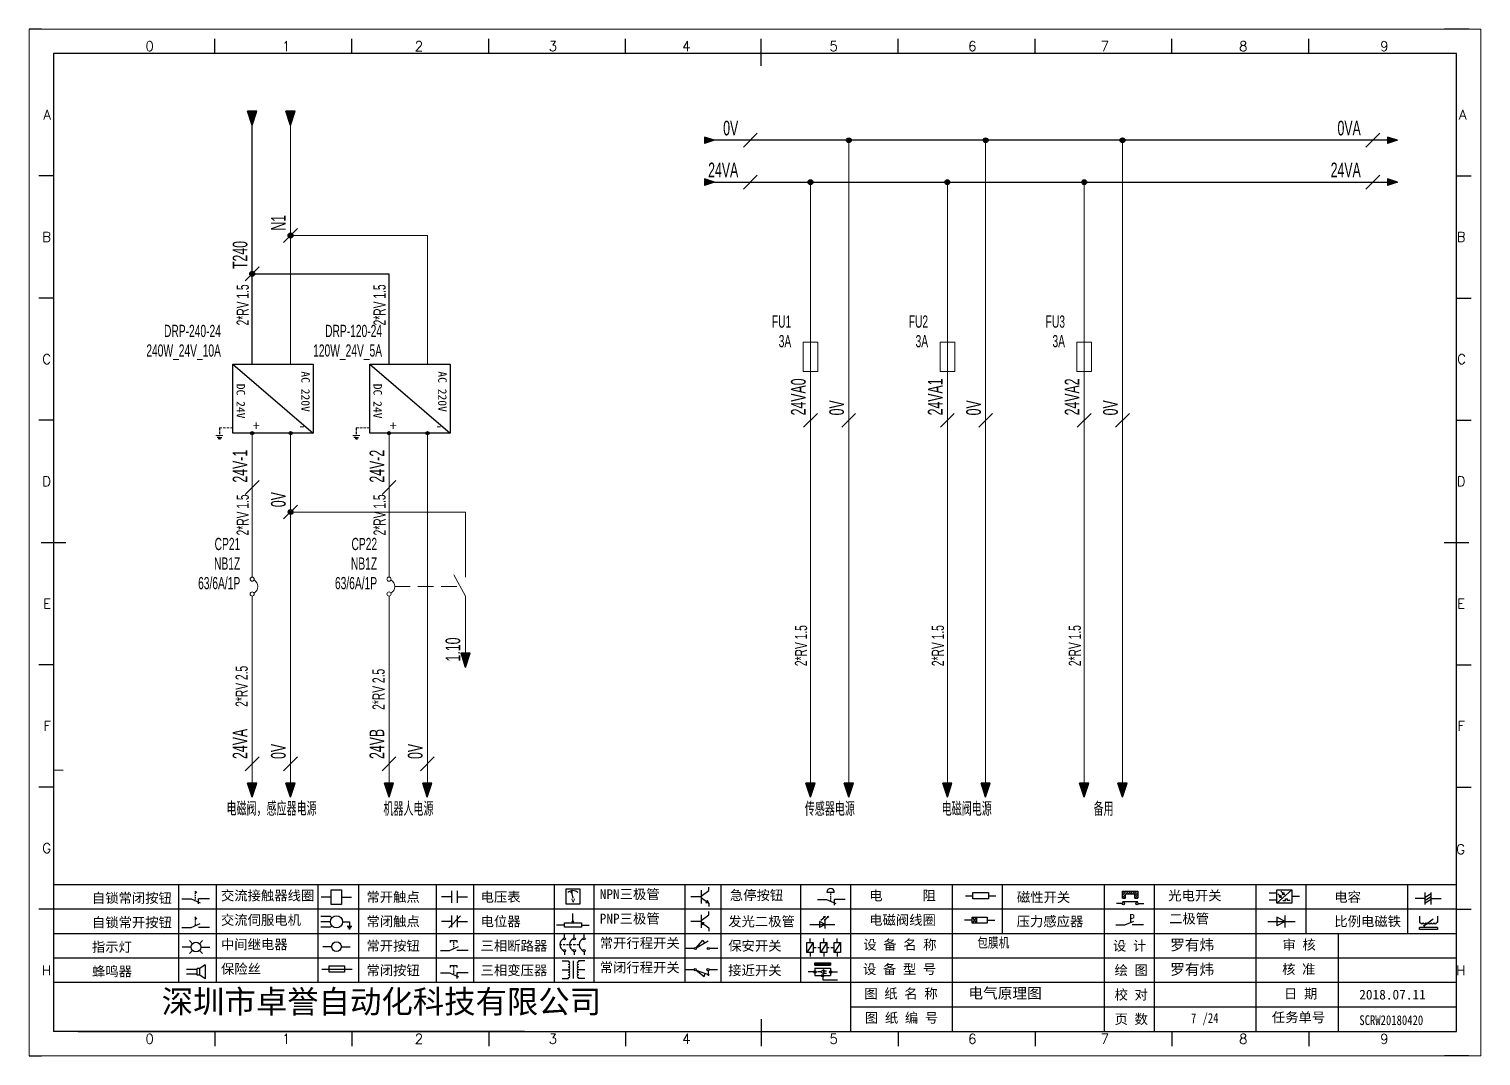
# Model space of a CAD drawing. Extents: x 49673 to 52330, y -5620 to -4375.
# Drawn here: x 51696.1 to 51993.1, y -4860.2 to -4650.2 of the extents above; entities that cross this region are included whole.
import ezdxf
from ezdxf.enums import TextEntityAlignment as Align

# ---------------------------------------------------------------- set-up
doc = ezdxf.new("R2010")
doc.units = 0
doc.header["$MEASUREMENT"] = 0
doc.linetypes.add('DASHED', pattern=[0.75, 0.5, -0.25])
doc.linetypes.add('DASHED2', pattern=[9.525, 6.35, -3.175])
for name, color, linetype in [('AE_BOR', 1, 'Continuous'), ('MISC', 2, 'Continuous'), ('SYMS', 7, 'Continuous'), ('细实线层', 7, 'Continuous')]:
    doc.layers.add(name, color=color, linetype=linetype)
doc.layers.add('Dimension', color=3, linetype='Continuous', lineweight=13)
doc.styles.get("Standard").update_dxf_attribs({"font": 'txt.shx'})
doc.styles.add('WD', font='simplex.shx', dxfattribs={"bigfont": 'gbcbig.shx'})
doc.styles.add('样式 0', font='')
doc.styles.add('样式 8', font='arial.ttf')
doc.styles.add('楷体', font='STFANGSO.TTF', dxfattribs={"width": 0.8})
doc.styles.add('汉字', font='')
doc.styles.get('样式 0').set_extended_font_data('KaiTi_GB2312')
doc.styles.get('汉字').set_extended_font_data('新宋体')

# ---------------------------------------------------------------- blocks, each defined once
blk = doc.blocks.new('WDDOT')
blk.add_hatch(color=256).paths.add_polyline_path([(0.5, 0, 1), (-0.5, 0, 1)])
blk.add_circle((0, 0), 0.5)
blk = doc.blocks.new('磁性开关')
at = {"linetype": 'ByBlock'}
h = blk.add_hatch(dxfattribs=at)
h.set_pattern_fill('ANSI31', color=256, scale=0.1, style=0)
h.set_pattern_definition([(45, (0, 0), (-0.224506403, 0.224506403), [])])
h.paths.add_polyline_path([(-1910.88, -776.69), (-1910.88, -775.29), (-1907.69, -775.29), (-1907.69, -776.69), (-1908.31, -776.69), (-1908.31, -775.79), (-1910.25, -775.79), (-1910.25, -776.69)])
for p, q in [((-1910.91, -777.81), (-1912.09, -777.81)), ((-1910.88, -776.69), (-1910.88, -775.29)), ((-1910.88, -775.29), (-1907.69, -775.29)), ((-1910.88, -776.69), (-1910.25, -776.69)), ((-1910.88, -777.39), (-1907.69, -777.39)), ((-1910.25, -776.69), (-1910.25, -775.79)), ((-1910.25, -775.79), (-1908.31, -775.79)), ((-1908.31, -776.69), (-1908.31, -775.79)), ((-1908.31, -776.69), (-1907.69, -776.69)), ((-1907.69, -775.29), (-1907.69, -776.69)), ((-1907.66, -777.81), (-1906.48, -777.81))]:
    blk.add_line(p, q, dxfattribs=at)
for centre in [(-1910.68, -777.81), (-1907.88, -777.81)]:
    blk.add_circle(centre, 0.225, dxfattribs=at)
blk = doc.blocks.new('*U28')
at = {"linetype": 'ByBlock'}
for p, q in [((-1909.23, -780.45), (-1909.23, -780.67)), ((-1909.23, -780.45), (-1908.92, -780.84)), ((-1909.23, -780.84), (-1909.23, -781.05)), ((-1911.92, -782.07), (-1910.06, -782.07)), ((-1910.06, -782.07), (-1908.18, -782.88)), ((-1909.23, -781.23), (-1909.23, -781.44)), ((-1909.23, -781.61), (-1909.23, -781.83)), ((-1909.23, -782), (-1909.23, -782.21)), ((-1909.23, -782.38), (-1909.23, -782.43)), ((-1908.52, -783.07), (-1908.52, -782.07)), ((-1906.25, -782.07), (-1908.52, -782.07))]:
    blk.add_line(p, q, dxfattribs=at)
blk = doc.blocks.new('*U30')
at = {"linetype": 'ByBlock'}
for p, q in [((-1911.92, -792.89), (-1910.06, -792.89)), ((-1910.06, -792.89), (-1908.18, -792.08)), ((-1908.88, -791.17), (-1909.23, -790.71)), ((-1909.23, -790.71), (-1909.23, -790.92)), ((-1909.23, -791.09), (-1909.23, -791.31)), ((-1909.23, -791.48), (-1909.23, -791.69)), ((-1909.23, -791.86), (-1909.23, -792.08)), ((-1909.23, -792.25), (-1909.23, -792.47)), ((-1906.25, -792.89), (-1908.52, -792.89))]:
    blk.add_line(p, q, dxfattribs=at)
blk = doc.blocks.new('蜂鸣器')
at = {"linetype": 'ByBlock'}
for p, q in [((-1907.17, -795.53), (-1908.25, -796.26)), ((-1907.17, -795.53), (-1907.17, -798.41)), ((-1908.8, -796.48), (-1911.01, -796.48)), ((-1908.8, -797.46), (-1911.01, -797.46)), ((-1908.25, -796.26), (-1908.8, -796.26)), ((-1908.8, -797.68), (-1908.8, -796.26)), ((-1908.25, -797.68), (-1908.8, -797.68)), ((-1908.25, -797.68), (-1908.25, -796.26)), ((-1907.17, -798.41), (-1908.25, -797.68))]:
    blk.add_line(p, q, dxfattribs=at)
blk = doc.blocks.new('指示灯')
at = {"linetype": 'ByBlock'}
for p, q in [((-1854.25, -776.92), (-1856.06, -776.92)), ((-1854.62, -775.59), (-1853.97, -776.23)), ((-1854.62, -778.25), (-1853.97, -777.61)), ((-1851.9, -775.59), (-1852.54, -776.23)), ((-1851.9, -778.25), (-1852.54, -777.61)), ((-1852.26, -776.92), (-1850.45, -776.92))]:
    blk.add_line(p, q, dxfattribs=at)
blk.add_circle((-1853.26, -776.92), 0.992, dxfattribs=at)
blk = doc.blocks.new('光电开关')
at = {"linetype": 'ByBlock'}
h = blk.add_hatch(dxfattribs=at)
h.set_pattern_fill('ANSI31', color=256, scale=0.01, style=0)
h.set_pattern_definition([(45, (0.172267, 0), (-0.0224506403, 0.0224506403), [])])
h.paths.add_polyline_path([(-1882.44, -776.34), (-1882.5, -775.91), (-1882.68, -776.07)])
h.paths.add_polyline_path([(-1882.86, -776.23), (-1882.44, -776.34), (-1882.68, -776.07)])
h.paths.add_polyline_path([(-1883.05, -776.88), (-1883.11, -776.45), (-1883.29, -776.61)])
h.paths.add_polyline_path([(-1883.47, -776.77), (-1883.05, -776.88), (-1883.29, -776.61)])
for p, q in [((-1884.01, -775.96), (-1885.56, -775.96)), ((-1884.01, -777.39), (-1885.56, -777.39)), ((-1880.91, -775.3), (-1884.01, -778.05)), ((-1883.75, -776.09), (-1883.05, -776.88)), ((-1883.11, -776.45), (-1883.47, -776.77)), ((-1883.05, -776.88), (-1883.47, -776.77)), ((-1883.14, -775.55), (-1882.44, -776.34)), ((-1883.05, -776.88), (-1883.11, -776.45)), ((-1882.5, -775.91), (-1882.86, -776.23)), ((-1882.44, -776.34), (-1882.86, -776.23)), ((-1882.78, -777.47), (-1882.23, -777.47)), ((-1882.44, -776.34), (-1882.5, -775.91)), ((-1882.23, -777.47), (-1882.23, -777.14)), ((-1882.23, -777.14), (-1881.78, -777.14)), ((-1881.78, -777.47), (-1881.78, -777.14)), ((-1881.23, -777.47), (-1881.78, -777.47)), ((-1879.37, -776.67), (-1880.91, -776.67))]:
    blk.add_line(p, q, dxfattribs=at)
blk.add_lwpolyline([(-1884.01, -775.3), (-1880.91, -775.3), (-1880.91, -778.05), (-1884.01, -778.05)], close=True, dxfattribs=at)
blk = doc.blocks.new('交流接触器线圈')
at = {"linetype": 'ByBlock'}
for p, q in [((-1880.82, -781.77), (-1882.87, -781.77)), ((-1878.72, -781.77), (-1876.67, -781.77))]:
    blk.add_line(p, q, dxfattribs=at)
blk.add_lwpolyline([(-1880.82, -780.28), (-1878.72, -780.28), (-1878.72, -783.26), (-1880.82, -783.26)], close=True, dxfattribs=at)
blk = doc.blocks.new('交流伺服电机')
at = {"linetype": 'ByBlock'}
for p, q in [((-1880.97, -785.75), (-1882.94, -785.75)), ((-1880.97, -786.85), (-1882.94, -786.85)), ((-1880.97, -785.75), (-1880.65, -786.03)), ((-1878.49, -786.85), (-1877.07, -786.85)), ((-1877.07, -786.85), (-1877.07, -787.72)), ((-1880.97, -787.94), (-1882.94, -787.94)), ((-1880.97, -787.94), (-1880.65, -787.67)), ((-1877.54, -787.72), (-1876.59, -787.72)), ((-1877.38, -788.01), (-1876.75, -788.01)), ((-1877.23, -788.29), (-1876.9, -788.29))]:
    blk.add_line(p, q, dxfattribs=at)
blk.add_circle((-1879.73, -786.85), 1.24, dxfattribs=at)
blk = doc.blocks.new('中间继电器')
at = {"linetype": 'ByBlock'}
for p, q in [((-1880.72, -791.92), (-1882.54, -791.92)), ((-1878.74, -791.92), (-1876.92, -791.92))]:
    blk.add_line(p, q, dxfattribs=at)
blk.add_circle((-1879.73, -791.92), 0.992, dxfattribs=at)
blk = doc.blocks.new('保险丝')
at = {"linetype": 'ByBlock'}
blk.add_line((-1882.72, -796.49), (-1876.55, -796.49), dxfattribs=at)
blk.add_lwpolyline([(-1881.2, -795.86), (-1878.06, -795.86), (-1878.06, -797.12), (-1881.2, -797.12)], close=True, dxfattribs=at)
blk = doc.blocks.new('常开按钮')
at = {"linetype": 'ByBlock'}
for p, q in [((-1910.06, -787.73), (-1908.18, -786.93)), ((-1909.9, -785.68), (-1908.56, -785.68)), ((-1909.9, -785.68), (-1909.9, -786.07)), ((-1909.23, -785.68), (-1909.23, -785.89)), ((-1909.23, -786.06), (-1909.23, -786.28)), ((-1909.23, -786.45), (-1909.23, -786.67)), ((-1909.23, -786.84), (-1909.23, -787.05)), ((-1908.56, -785.68), (-1908.56, -786.07)), ((-1911.92, -787.73), (-1910.06, -787.73)), ((-1909.23, -787.22), (-1909.23, -787.38)), ((-1906.25, -787.73), (-1908.52, -787.73))]:
    blk.add_line(p, q, dxfattribs=at)
blk = doc.blocks.new('常开触点')
at = {"linetype": 'ByBlock'}
for p, q in [((-1853.82, -782.99), (-1853.82, -780.56)), ((-1852.6, -782.99), (-1852.6, -780.56)), ((-1853.82, -781.77), (-1855.88, -781.77)), ((-1852.6, -781.77), (-1850.55, -781.77))]:
    blk.add_line(p, q, dxfattribs=at)
blk = doc.blocks.new('常闭触点')
at = {"linetype": 'ByBlock'}
for p, q in [((-1853.82, -786.77), (-1855.88, -786.77)), ((-1852.01, -785.66), (-1854.43, -788.1)), ((-1853.82, -787.99), (-1853.82, -785.56)), ((-1852.6, -787.99), (-1852.6, -785.56)), ((-1852.6, -786.77), (-1850.55, -786.77))]:
    blk.add_line(p, q, dxfattribs=at)
blk = doc.blocks.new('常闭按钮')
at = {"linetype": 'ByBlock'}
for p, q in [((-1856.13, -792.28), (-1854.28, -792.28)), ((-1854.28, -792.28), (-1852.4, -793.09)), ((-1854.11, -790.83), (-1852.77, -790.83)), ((-1854.11, -790.83), (-1854.11, -791.22)), ((-1853.44, -790.83), (-1853.44, -791.04)), ((-1853.44, -791.21), (-1853.44, -791.43)), ((-1853.44, -791.6), (-1853.44, -791.82)), ((-1853.44, -791.99), (-1853.44, -792.2)), ((-1853.44, -792.37), (-1853.44, -792.53)), ((-1852.77, -790.83), (-1852.77, -791.22)), ((-1850.47, -792.28), (-1852.73, -792.28)), ((-1852.73, -792.28), (-1852.73, -793.43))]:
    blk.add_line(p, q, dxfattribs=at)
blk = doc.blocks.new('电磁阀线圈')
at = {"linetype": 'ByBlock'}
for p, q in [((-1854.61, -795.92), (-1853.75, -797.16)), ((-1853.75, -795.92), (-1854.61, -797.16)), ((-1853.75, -795.92), (-1853.75, -797.16)), ((-1854.61, -796.54), (-1856.17, -796.54)), ((-1851.53, -796.54), (-1849.97, -796.54))]:
    blk.add_line(p, q, dxfattribs=at)
blk.add_lwpolyline([(-1854.61, -795.92), (-1851.53, -795.92), (-1851.53, -797.16), (-1854.61, -797.16)], close=True, dxfattribs=at)
blk = doc.blocks.new('电压表')
at = {"linetype": 'ByBlock'}
for p, q in [((-1814.84, -780.75), (-1814.91, -781.13)), ((-1814.6, -781.05), (-1814.91, -781.13)), ((-1814.84, -780.75), (-1814.46, -782.26)), ((-1814.84, -780.75), (-1814.6, -781.05))]:
    blk.add_line(p, q, dxfattribs=at)
blk.add_lwpolyline([(-1815.84, -780.34), (-1813.07, -780.34), (-1813.07, -783.49), (-1815.84, -783.49)], close=True, dxfattribs=at)
blk.add_arc((-1814.46, -782.26), 1.56, 46.8313, 133.1687, dxfattribs=at)
at = {"linetype": 'ByBlock', "insert": (-1814.7, -782.39), "char_height": 0.75, "width": 0.6768, "attachment_point": 1}
blk.add_mtext('V', dxfattribs=at)
blk = doc.blocks.new('电位器')
at = {"linetype": 'ByBlock'}
for p, q in [((-1814.45, -787.3), (-1814.62, -786.96)), ((-1814.62, -786.96), (-1814.27, -786.96)), ((-1814.45, -787.3), (-1814.45, -785.39)), ((-1814.45, -787.3), (-1814.27, -786.96)), ((-1816.21, -787.75), (-1817.79, -787.75)), ((-1812.68, -787.75), (-1811.1, -787.75))]:
    blk.add_line(p, q, dxfattribs=at)
blk.add_lwpolyline([(-1816.21, -787.3), (-1812.68, -787.3), (-1812.68, -788.2), (-1816.21, -788.2)], close=True, dxfattribs=at)
blk = doc.blocks.new('三相断路器')
at = {"linetype": 'ByBlock'}
for p, q in [((-1816.17, -790.33), (-1816.17, -789.7)), ((-1814.17, -790.33), (-1814.17, -789.7)), ((-1812.18, -790.33), (-1812.18, -789.7)), ((-1817.14, -791.74), (-1816.72, -791.74)), ((-1816.45, -791.74), (-1816.03, -791.74)), ((-1815.76, -791.74), (-1815.34, -791.74)), ((-1815.07, -791.74), (-1814.65, -791.74)), ((-1814.38, -791.74), (-1813.96, -791.74)), ((-1813.69, -791.74), (-1813.27, -791.74)), ((-1816.17, -793.19), (-1816.17, -793.83)), ((-1814.17, -793.19), (-1814.17, -793.83)), ((-1812.18, -793.19), (-1812.18, -793.83))]:
    blk.add_line(p, q, dxfattribs=at)
for centre in [(-1816.17, -790.55), (-1816.17, -792.98), (-1814.17, -790.55), (-1814.17, -792.98), (-1812.18, -790.55), (-1812.18, -792.98)]:
    blk.add_circle(centre, 0.219, dxfattribs=at)
for centre in [(-1815.81, -791.74), (-1813.82, -791.74), (-1811.83, -791.74)]:
    blk.add_arc(centre, 1.32, 115.5791, 244.4209, dxfattribs=at)
blk = doc.blocks.new('三相变压器')
at = {"linetype": 'ByBlock'}
for p, q in [((-1816.69, -795.03), (-1815.37, -795.03)), ((-1815.37, -795.03), (-1815.37, -795.24)), ((-1814.34, -798.7), (-1814.34, -795.04)), ((-1812, -795.03), (-1813.32, -795.03)), ((-1813.32, -795.03), (-1813.32, -795.24)), ((-1816.69, -796.87), (-1815.37, -796.87)), ((-1816.69, -798.71), (-1815.37, -798.71)), ((-1815.37, -798.71), (-1815.37, -798.5)), ((-1812, -796.87), (-1813.32, -796.87)), ((-1813.32, -798.71), (-1813.32, -798.5)), ((-1812, -798.71), (-1813.32, -798.71))]:
    blk.add_line(p, q, dxfattribs=at)
for centre, start, end in [((-1815.37, -795.51), 270, 90), ((-1815.37, -796.06), 270, 90), ((-1813.32, -795.51), 90, 270), ((-1813.32, -796.06), 90, 270), ((-1815.37, -796.6), 270, 90), ((-1815.37, -797.14), 270, 90), ((-1815.37, -797.68), 270, 90), ((-1815.37, -798.23), 270, 90), ((-1813.32, -796.6), 90, 270), ((-1813.32, -797.14), 90, 270), ((-1813.32, -797.68), 90, 270), ((-1813.32, -798.23), 90, 270)]:
    blk.add_arc(centre, 0.271, start, end, dxfattribs=at)
blk = doc.blocks.new('压力感应器')
at = {"linetype": 'ByBlock'}
for p, q in [((-1817.44, -777.73), (-1815.59, -777.73)), ((-1815.59, -777.73), (-1813.71, -776.93)), ((-1811.78, -777.73), (-1814.05, -777.73))]:
    blk.add_line(p, q, dxfattribs=at)
at = {"linetype": 'ByBlock', "insert": (-1814.65, -775.48), "char_height": 1.68, "width": 1.2242, "attachment_point": 1}
blk.add_mtext('{\\fNSimSun|b0|i0|c134|p49;P}', dxfattribs=at)
blk = doc.blocks.new('二极管')
at = {"linetype": 'ByBlock'}
for p, q in [((-1787.52, -776.77), (-1781.92, -776.77)), ((-1783.97, -776.77), (-1785.69, -775.9)), ((-1785.69, -775.9), (-1785.69, -777.65)), ((-1783.97, -776.77), (-1785.69, -777.65)), ((-1783.97, -777.99), (-1783.97, -775.56))]:
    blk.add_line(p, q, dxfattribs=at)
blk = doc.blocks.new('NPN三极管')
at = {"linetype": 'ByBlock'}
for p, q in [((-1785.73, -780.61), (-1785.73, -783.32)), ((-1785.73, -781.82), (-1784.15, -780.66)), ((-1784.15, -780.66), (-1784.15, -779.98)), ((-1785.73, -781.97), (-1787.81, -781.97)), ((-1785.73, -782.11), (-1784.15, -783.27)), ((-1784.41, -782.73), (-1784.74, -783.18)), ((-1784.15, -783.27), (-1784.74, -783.18)), ((-1784.15, -783.27), (-1784.41, -782.73)), ((-1784.15, -783.27), (-1784.15, -783.96))]:
    blk.add_line(p, q, dxfattribs=at)
blk = doc.blocks.new('PNP三极管')
at = {"linetype": 'ByBlock'}
for p, q in [((-1784.9, -786.74), (-1786.98, -786.74)), ((-1784.9, -785.38), (-1784.9, -788.09)), ((-1784.9, -786.59), (-1783.32, -785.43)), ((-1784.9, -786.88), (-1783.32, -788.04)), ((-1784.9, -786.88), (-1784.31, -786.97)), ((-1784.9, -786.88), (-1784.64, -787.42)), ((-1784.31, -786.97), (-1784.64, -787.42)), ((-1783.32, -785.43), (-1783.32, -784.75)), ((-1783.32, -788.04), (-1783.32, -788.73))]:
    blk.add_line(p, q, dxfattribs=at)
blk = doc.blocks.new('常开行程开关')
at = {"linetype": 'ByBlock'}
for p, q in [((-1786.29, -792.3), (-1788.01, -792.3)), ((-1785.89, -792.17), (-1784.52, -790.62)), ((-1785.89, -792.17), (-1783.43, -790.72)), ((-1784.52, -790.62), (-1784.19, -791.17)), ((-1781.48, -792.3), (-1783.21, -792.3))]:
    blk.add_line(p, q, dxfattribs=at)
for centre in [(-1786.07, -792.3), (-1783.42, -792.3)]:
    blk.add_circle(centre, 0.219, dxfattribs=at)
blk = doc.blocks.new('常闭行程开关')
at = {"linetype": 'ByBlock'}
for p, q in [((-1786.34, -796.62), (-1788.07, -796.62)), ((-1785.93, -796.72), (-1783.25, -797.7)), ((-1785.93, -796.72), (-1784.3, -798)), ((-1784.3, -798), (-1784.08, -797.4)), ((-1783.48, -796.84), (-1783.48, -797.85)), ((-1781.54, -796.62), (-1783.26, -796.62))]:
    blk.add_line(p, q, dxfattribs=at)
for centre in [(-1786.12, -796.62), (-1783.48, -796.62)]:
    blk.add_circle(centre, 0.219, dxfattribs=at)
blk = doc.blocks.new('电容')
at = {"linetype": 'ByBlock'}
for p, q in [((-1756.08, -782.99), (-1756.08, -780.56)), ((-1754.86, -780.79), (-1756.08, -781.55)), ((-1754.86, -782.99), (-1754.86, -780.56)), ((-1756.08, -781.77), (-1758.13, -781.77)), ((-1754.86, -781.44), (-1756.08, -782.2)), ((-1754.86, -781.99), (-1756.08, -782.75)), ((-1754.86, -781.77), (-1752.81, -781.77))]:
    blk.add_line(p, q, dxfattribs=at)
blk = doc.blocks.new('发光二极管')
at = {"linetype": 'ByBlock'}
for p, q in [((-1758.01, -786.77), (-1752.89, -786.77)), ((-1754.84, -786.77), (-1756.04, -786.16)), ((-1756.04, -786.16), (-1756.04, -787.39)), ((-1754.84, -786.77), (-1756.04, -787.39)), ((-1755.78, -785.92), (-1754.89, -785.14)), ((-1754.89, -785.14), (-1755.2, -785.22)), ((-1755.2, -785.22), (-1755.01, -785.43)), ((-1755.08, -785.92), (-1754.18, -785.14)), ((-1754.89, -785.14), (-1755.01, -785.43)), ((-1754.84, -787.63), (-1754.84, -785.92)), ((-1754.18, -785.14), (-1754.49, -785.22)), ((-1754.49, -785.22), (-1754.31, -785.43)), ((-1754.18, -785.14), (-1754.31, -785.43))]:
    blk.add_line(p, q, dxfattribs=at)
blk = doc.blocks.new('比例电磁阀')
at = {"linetype": 'ByBlock'}
for p, q in [((-1757.26, -775.38), (-1757.26, -776.71)), ((-1757.26, -776.71), (-1757.05, -776.71)), ((-1753.6, -777.73), (-1757.25, -777.73)), ((-1757.25, -778.13), (-1757.25, -777.73)), ((-1753.6, -778.13), (-1757.25, -778.13)), ((-1754.5, -775.98), (-1756.35, -777.44)), ((-1756.35, -777.44), (-1756.25, -777.25)), ((-1756.35, -777.44), (-1756.15, -777.38)), ((-1756.15, -777.38), (-1756.25, -777.25)), ((-1753.58, -776.71), (-1753.8, -776.71)), ((-1753.6, -777.73), (-1753.6, -778.13)), ((-1753.58, -775.38), (-1753.58, -776.71))]:
    blk.add_line(p, q, dxfattribs=at)
for centre in [(-1756.78, -776.71), (-1756.24, -776.71), (-1755.7, -776.71), (-1755.15, -776.71), (-1754.61, -776.71), (-1754.07, -776.71)]:
    blk.add_arc(centre, 0.271, 180, 0, dxfattribs=at)
blk = doc.blocks.new('保安开关')
at = {"linetype": 'ByBlock'}
for p, q in [((-1757.96, -790.79), (-1757.96, -789.97)), ((-1755.17, -790.79), (-1755.17, -789.97)), ((-1752.39, -790.79), (-1752.39, -789.97)), ((-1757.33, -790.79), (-1758.6, -792.81)), ((-1757.96, -792.81), (-1757.96, -793.62)), ((-1757.33, -791.8), (-1756.72, -791.8)), ((-1756.35, -791.8), (-1755.89, -791.8)), ((-1754.54, -790.79), (-1755.81, -792.81)), ((-1755.17, -792.81), (-1755.17, -793.62)), ((-1754.52, -791.8), (-1754.06, -791.8)), ((-1753.69, -791.8), (-1753.08, -791.8)), ((-1751.75, -790.79), (-1753.02, -792.81)), ((-1752.39, -792.81), (-1752.39, -793.62))]:
    blk.add_line(p, q, dxfattribs=at)
for points in [[(-1758.6, -790.79), (-1757.33, -790.79), (-1757.33, -792.81), (-1758.6, -792.81)], [(-1755.81, -790.79), (-1754.54, -790.79), (-1754.54, -792.81), (-1755.81, -792.81)], [(-1753.02, -790.79), (-1751.75, -790.79), (-1751.75, -792.81), (-1753.02, -792.81)]]:
    blk.add_lwpolyline(points, close=True, dxfattribs=at)
blk = doc.blocks.new('接近开关')
at = {"linetype": 'ByBlock'}
h = blk.add_hatch(dxfattribs=at)
h.set_pattern_fill('ANSI31', color=256, scale=0.01, style=0)
h.set_pattern_definition([(45, (-89.131516, -30.795668), (-0.0224506403, 0.0224506403), [])])
h.paths.add_polyline_path([(-1516.96, -1123.35), (-1516.96, -1122.85), (-1513.76, -1122.85), (-1513.76, -1123.35)])
for p, q in [((-1517.18, -1124.71), (-1518.36, -1124.71)), ((-1516.96, -1123.35), (-1516.96, -1122.85)), ((-1516.96, -1122.85), (-1513.76, -1122.85)), ((-1516.96, -1123.35), (-1513.76, -1123.35)), ((-1516.96, -1123.95), (-1513.76, -1123.95)), ((-1516.96, -1123.95), (-1516.96, -1125.47)), ((-1516.96, -1125.47), (-1513.76, -1125.47)), ((-1515.91, -1124.71), (-1516.45, -1124.71)), ((-1515.11, -1124.31), (-1515.91, -1124.71)), ((-1515.11, -1125.11), (-1515.91, -1124.71)), ((-1515.33, -1124.53), (-1515.17, -1124.53)), ((-1515.33, -1124.88), (-1515.17, -1124.88)), ((-1515.25, -1124.45), (-1515.25, -1124.61)), ((-1515.11, -1124.31), (-1515.11, -1125.11)), ((-1515.11, -1124.48), (-1514.58, -1124.48)), ((-1515.11, -1124.94), (-1514.58, -1124.94)), ((-1513.76, -1122.85), (-1513.76, -1123.35)), ((-1513.76, -1123.95), (-1513.76, -1125.47)), ((-1513.54, -1124.71), (-1512.36, -1124.71)), ((-1515.36, -1125.69), (-1515.36, -1126.36)), ((-1515.36, -1126.36), (-1512.36, -1126.36))]:
    blk.add_line(p, q, dxfattribs=at)
for centre in [(-1516.96, -1124.71), (-1515.36, -1125.47), (-1513.76, -1124.71)]:
    blk.add_circle(centre, 0.225, dxfattribs=at)
blk = doc.blocks.new('电阻')
at = {"linetype": 'ByBlock'}
for p, q in [((-3.09, 0), (-1.57, 0)), ((1.57, 0), (3.09, 0))]:
    blk.add_line(p, q, dxfattribs=at)
blk.add_lwpolyline([(-1.57, 0.63), (1.57, 0.63), (1.57, -0.63), (-1.57, -0.63)], close=True, dxfattribs=at)
blk = doc.blocks.new('急停按钮')
at = {"linetype": 'ByBlock'}
for p, q in [((-1.86, 0), (0, 0)), ((0, 0), (1.88, -0.81)), ((0.06, 1.45), (1.61, 1.45)), ((0.83, 1.45), (0.83, 1.24)), ((0.83, 1.07), (0.83, 0.85)), ((0.83, 0.68), (0.83, 0.47)), ((0.83, 0.29), (0.83, 0.08)), ((3.81, 0), (1.54, 0)), ((1.54, 0), (1.54, -1.15)), ((0.83, -0.09), (0.83, -0.24))]:
    blk.add_line(p, q, dxfattribs=at)
blk.add_arc((0.83, 1.45), 0.774, 0, 180)
blk = doc.blocks.new('电控横A4')
for p, q in [((292, -5), (5, -5)), ((5, -5), (5, -205)), ((292, -205), (292, -5)), ((10.03, -205), (289.53, -205)), ((130.8, -205), (190.75, -205)), ((190.75, -205), (259.54, -205))]:
    blk.add_line(p, q)
at = {"lineweight": 9, "ltscale": 0.1}
for p, q in [((5, -151.57), (7, -151.57)), ((101.34, -205), (130.8, -205)), ((129.44, -205), (129.44, -205)), ((129.44, -205), (129.44, -205)), ((129.44, -205), (129.44, -205)), ((129.44, -205), (129.44, -205))]:
    blk.add_line(p, q, dxfattribs=at)
at = {"linetype": 'ByBlock'}
for p, q in [((292, -175), (5, -175)), ((292, -180), (5, -180)), ((292, -185), (5, -185)), ((292, -190), (5, -190)), ((292, -195), (5, -195)), ((292, -200), (168.03, -200))]:
    blk.add_line(p, q, dxfattribs=at)
at = {"color": 0, "lineweight": -2}
for p, q in [((30.58, -175), (30.58, -195)), ((38.26, -175), (38.26, -195)), ((59.05, -175), (59.05, -195)), ((67.4, -175), (67.4, -195)), ((83.26, -175), (83.26, -195)), ((90.91, -175), (90.91, -195)), ((107.4, -175), (107.4, -195)), ((115.5, -175), (115.5, -195)), ((134.12, -175), (134.12, -195)), ((141.48, -175), (141.48, -195)), ((157.79, -175), (157.79, -195)), ((168.03, -175), (168.03, -204.92)), ((188.84, -175), (188.84, -185)), ((199.08, -175), (199.08, -185)), ((219.89, -175), (219.89, -185)), ((230.12, -175), (230.12, -185)), ((250.93, -175), (250.93, -185)), ((261.17, -175), (261.17, -185)), ((281.98, -175), (281.98, -185)), ((188.84, -185), (188.84, -204.92)), ((219.89, -185), (219.89, -205)), ((230.12, -185), (230.12, -205)), ((250.93, -185), (250.93, -205)), ((267.79, -185), (267.79, -205))]:
    blk.add_line(p, q, dxfattribs=at)
at = {"color": 0, "ltscale": 2}
for p, q in [((292, -205), (292, -183.55)), ((101.34, -205), (5, -205)), ((259.54, -205), (289.53, -205)), ((259.54, -205), (292, -205))]:
    blk.add_line(p, q, dxfattribs=at)
at = {"layer": 'AE_BOR', "lineweight": 30}
for p, q in [((2.53, 0), (0, 0)), ((294.53, 0), (289.53, 0)), ((0, -210), (2.53, -210)), ((294.53, -210), (289.53, -210))]:
    blk.add_line(p, q, dxfattribs=at)
at = {"layer": 'AE_BOR', "color": 1, "lineweight": 15}
for p, q in [((0, 0), (297, 0)), ((0, -210), (0, 0)), ((297, 0), (297, -210)), ((297, -210), (0, -210))]:
    blk.add_line(p, q, dxfattribs=at)
at = {"layer": 'AE_BOR'}
for p, q in [((38.03, -5), (38.03, -2)), ((66.03, -5), (66.03, -2)), ((94.03, -5), (94.03, -2)), ((122.03, -5), (122.03, -2)), ((149.78, -5), (149.78, -2)), ((177.78, -5), (177.78, -2)), ((205.78, -5), (205.78, -2)), ((233.78, -5), (233.78, -2)), ((261.78, -5), (261.78, -2)), ((5, -30), (2, -30)), ((292, -30), (295, -30)), ((5, -55), (2, -55)), ((292, -55), (295, -55)), ((5, -80), (2, -80)), ((292, -80), (295, -80)), ((5, -130), (2, -130)), ((292, -130), (295, -130)), ((5, -155), (2, -155)), ((292, -155), (295, -155)), ((5, -180), (2, -180)), ((292, -180), (295, -180)), ((38.03, -205), (38.03, -208)), ((66.03, -205), (66.03, -208)), ((94.03, -205), (94.03, -208)), ((122.03, -205), (122.03, -208)), ((149.78, -205), (149.78, -208)), ((177.78, -205), (177.78, -208)), ((205.78, -205), (205.78, -208)), ((233.78, -205), (233.78, -208)), ((261.78, -205), (261.78, -208))]:
    blk.add_line(p, q, dxfattribs=at)
at = {"layer": 'AE_BOR', "color": 2, "lineweight": 30}
for p, q in [((149.78, -7.5), (149.78, -2.5)), ((2.5, -105), (7.5, -105)), ((289.5, -105), (294.5, -105)), ((149.78, -202.5), (149.78, -207.5)), ((149.78, -205), (149.78, -207.5))]:
    blk.add_line(p, q, dxfattribs=at)
at = {"linetype": 'ByBlock'}
for name, p in [('*U28', (1943.19, 604.18)), ('交流接触器线圈', (1942.62, 604.27)), ('常开触点', (1940.27, 604.3)), ('电压表', (1925.71, 604.52)), ('NPN三极管', (1923.2, 604.5)), ('磁性开关', (2134.53, 598.96)), ('光电开关', (2139.22, 599.27)), ('电容', (2041.69, 603.98)), ('电位器', (1925.71, 604.52)), ('PNP三极管', (1922.37, 604.27)), ('压力感应器', (2039.72, 594.52)), ('*U30', (1943.19, 609.18)), ('交流伺服电机', (1942.62, 604.27)), ('常闭触点', (1940.27, 604.3)), ('发光二极管', (1917.72, 603.69)), ('电磁阀线圈', (2047.53, 614.3)), ('二极管', (2040.91, 594.27)), ('比例电磁阀', (2041.69, 593.98)), ('指示灯', (1887.41, 589.18)), ('中间继电器', (1942.62, 604.27)), ('常开按钮', (1996.06, 599.3)), ('三相断路器', (1925.71, 604.52)), ('常开行程开关', (1922.37, 604.27)), ('保安开关', (1917.72, 603.98)), ('蜂鸣器', (1943.19, 604.18)), ('保险丝', (1942.62, 604.27)), ('常闭按钮', (1940.27, 599.3)), ('三相变压器', (1925.71, 604.52)), ('常闭行程开关', (1922.37, 604.27)), ('接近开关', (1677.72, 931.9))]:
    blk.add_blockref(name, p, dxfattribs=at)
for name, p in [('急停按钮', (163.12, -177.98)), ('电阻', (194.66, -177.22))]:
    blk.add_blockref(name, p)
at = {"char_height": 2, "attachment_point": 1, "style": '汉字'}
for s, insert in [('{\\fKaiTi_GB2312|b0|i0|c134|p49;自锁常闭按钮}', (12.86, -176.69)), ('{\\fKaiTi_GB2312|b0|i0|c134|p49;交流接触器线圈}', (39.25, -176.19)), ('{\\fKaiTi_GB2312|b0|i0|c134|p49;常开触点}', (69.01, -176.48)), ('{\\fKaiTi_GB2312|b0|i0|c134|p49;电压表}', (92.37, -176.47)), ('{\\fKaiTi_GB2312|b0|i0|c134|p49;NPN三极管}', (116.73, -175.91)), ('{\\fKaiTi_GB2312|b0|i0|c134|p49;急停按钮}', (143.35, -176.12)), ('{\\fKaiTi_GB2312|b0|i0|c134|p49;电      阻}', (171.86, -176.19)), ('{\\fKaiTi_GB2312|b0|i0|c134|p49;磁性开关}', (202.07, -176.53)), ('{\\fKaiTi_GB2312|b0|i0|c134|p49;光电开关}', (233.02, -176.19)), ('{\\fKaiTi_GB2312|b0|i0|c134|p49;电容}', (267, -176.48)), ('{\\fKaiTi_GB2312|b0|i0|c134|p49;交流伺服电机}', (39.25, -181.19)), ('{\\fKaiTi_GB2312|b0|i0|c134|p49;电位器}', (92.37, -181.47)), ('{\\fKaiTi_GB2312|b0|i0|c134|p49;PNP三极管}', (116.73, -180.91)), ('{\\fKaiTi_GB2312|b0|i0|c134|p49;电磁阀线圈}', (171.86, -181.19)), ('{\\fKaiTi_GB2312|b0|i0|c134|p49;压力感应器}', (202.02, -181.47)), ('{\\fKaiTi_GB2312|b0|i0|c134|p49;二极管}', (233.2, -180.91)), ('{\\fKaiTi_GB2312|b0|i0|c134|p49;自锁常开按钮}', (12.86, -181.69)), ('{\\fKaiTi_GB2312|b0|i0|c134|p49;常闭触点}', (69.01, -181.48)), ('{\\fKaiTi_GB2312|b0|i0|c134|p49;发光二极管}', (143.02, -181.48)), ('{\\fKaiTi_GB2312|b0|i0|c134|p49;比例电磁铁}', (267, -181.48)), ('{\\fKaiTi_GB2312|b0|i0|c134|p49;指示灯}', (12.86, -186.69)), ('{\\fKaiTi_GB2312|b0|i0|c134|p49;中间继电器}', (39.25, -186.19)), ('{\\fKaiTi_GB2312|b0|i0|c134|p49;常开按钮}', (69.01, -186.48)), ('{\\fKaiTi_GB2312|b0|i0|c134|p49;三相断路器}', (92.37, -186.47)), ('{\\fKaiTi_GB2312|b0|i0|c134|p49;常开行程开关}', (116.73, -185.91)), ('{\\fKaiTi_GB2312|b0|i0|c134|p49;保安开关}', (143.02, -186.48)), ('{\\fKaiTi_GB2312|b0|i0|c134|p0;设 备 名 称}', (170.65, -186.24)), ('{\\fKaiTi_GB2312|b0|i0|c134|p0;设 计}', (221.72, -186.46)), ('{\\fKaiTi_GB2312|b0|i0|c134|p0;审 核}', (256.39, -186.25)), ('{\\fKaiTi_GB2312|b0|i0|c134|p49;蜂鸣器}', (12.86, -191.69)), ('{\\fKaiTi_GB2312|b0|i0|c134|p49;保险丝}', (39.25, -191.19)), ('{\\fKaiTi_GB2312|b0|i0|c134|p49;常闭按钮}', (69.01, -191.48)), ('{\\fKaiTi_GB2312|b0|i0|c134|p49;三相变压器}', (92.37, -191.47)), ('{\\fKaiTi_GB2312|b0|i0|c134|p49;常闭行程开关}', (116.73, -190.91)), ('{\\fKaiTi_GB2312|b0|i0|c134|p49;接近开关}', (143.02, -191.48)), ('{\\fKaiTi_GB2312|b0|i0|c134|p0;设 备 型 号}', (170.58, -191.24)), ('{\\fKaiTi_GB2312|b0|i0|c134|p0;绘 图}', (222.05, -191.46)), ('{\\fKaiTi_GB2312|b0|i0|c134|p0;核 准}', (256.32, -191.25)), ('{\\fKaiTi_GB2312|b0|i0|c134|p0;图 纸 名 称}', (170.86, -196.24)), ('{\\fKaiTi_GB2312|b0|i0|c134|p0;日 期}', (256.72, -196.25)), ('{\\fKaiTi_GB2312|b0|i0|c134|p0;校 对}', (222.05, -196.46)), ('{\\fKaiTi_GB2312|b0|i0|c134|p0;图 纸 编 号}', (170.98, -201.2)), ('{\\fKaiTi_GB2312|b0|i0|c134|p0;页 数}', (222.05, -201.46)), ('{\\fKaiTi_GB2312|b0|i0|c134|p0;任务单号}', (254.22, -201.1))]:
    blk.add_mtext(s, dxfattribs=dict(at, insert=insert))
at = {"color": 0, "lineweight": 0, "char_height": 2, "attachment_point": 1, "style": '楷体'}
for s, insert, width in [('包膜机', (193.97, -185.83), 9.1252), ('/24', (240.05, -201.23), 5.6327), ('SCRW20180420', (272.12, -201.68), 9.8608)]:
    blk.add_mtext(s, dxfattribs=dict(at, insert=insert, width=width))
at = {"attachment_point": 1}
for s, insert, char_height, width in [('{\\fKaiTi_GB2312|b0|i0|c134|p49;罗有炜}', (233.43, -186.2), 2.2, 15.3175), ('{\\fKaiTi_GB2312|b0|i0|c134|p49;罗有炜}', (233.43, -191.2), 2.2, 15.3175), ('{\\fKaiTi_GB2312|b0|i0|c134|p49;电气原理图}', (192.15, -196.05), 2.2, 25.88), ('{\\fKaiTi_GB2312|b0|i0|c134|p49;2018.07.11}', (272.1, -196.45), 2, 60.2542)]:
    blk.add_mtext(s, dxfattribs=dict(at, insert=insert, char_height=char_height, width=width))
at = {"color": 0, "lineweight": -2, "insert": (27.14, -196.53), "char_height": 4.7064, "width": 96.1138, "attachment_point": 1}
blk.add_mtext('深圳市卓誉自动化科技有限公司', dxfattribs=at)
at = {"layer": 'AE_BOR', "style": 'WD'}
for s, p in [('0', (24.67, -4.5)), ('1', (52.6, -4.5)), ('2', (79.75, -4.5)), ('3', (107.15, -4.5)), ('4', (134.45, -4.5)), ('5', (164.59, -4.5)), ('6', (192.94, -4.5)), ('7', (220.04, -4.5)), ('8', (248.37, -4.5)), ('9', (277.23, -4.5)), ('0', (24.67, -207.5)), ('1', (52.6, -207.5)), ('2', (79.75, -207.5)), ('3', (107.15, -207.5)), ('4', (134.45, -207.5)), ('5', (164.59, -207.5)), ('6', (192.94, -207.5)), ('7', (220.04, -207.5)), ('8', (248.37, -207.5)), ('9', (277.23, -207.5))]:
    blk.add_text(s, height=2, dxfattribs=at).set_placement(p, align=Align.CENTER)
for s, p in [('A', (4.5, -17.5)), ('A', (294.03, -17.5)), ('B', (4.5, -42.5)), ('B', (293.84, -42.5)), ('C', (4.5, -67.5)), ('C', (293.93, -67.5)), ('D', (4.5, -92.5)), ('D', (293.84, -92.5)), ('E', (4.5, -117.5)), ('E', (293.74, -117.5)), ('F', (4.5, -142.5)), ('F', (293.74, -142.5)), ('F', (293.74, -142.5)), ('G', (4.5, -167.5)), ('G', (293.74, -167.72)), ('H', (4.5, -192.5)), ('H', (293.84, -192.5))]:
    blk.add_text(s, height=2, dxfattribs=at).set_placement(p, align=Align.MIDDLE_RIGHT)

msp = doc.modelspace()

# ---------------------------------------------------------------- hatches: boundary and pattern name
for points in [[(51741.81, -4669.91), (51742.74, -4666.99), (51740.87, -4666.99)], [(51749.64, -4669.91), (51750.58, -4666.99), (51748.71, -4666.99)], [(51836.34, -4672.95), (51834.3, -4672.29), (51834.3, -4673.6)], [(51976.09, -4672.95), (51974.05, -4672.29), (51974.05, -4673.6)], [(51836.34, -4681.51), (51834.3, -4680.86), (51834.3, -4682.17)], [(51976.09, -4681.51), (51974.05, -4680.86), (51974.05, -4682.17)], [(51785.46, -4780.77), (51786.39, -4777.85), (51784.52, -4777.85)], [(51740.85, -4804.39), (51741.79, -4807.31), (51742.72, -4804.39)], [(51748.69, -4804.39), (51749.62, -4807.31), (51750.56, -4804.39)], [(51768.85, -4804.39), (51769.79, -4807.31), (51770.72, -4804.39)], [(51776.69, -4804.39), (51777.62, -4807.31), (51778.56, -4804.39)], [(51855.06, -4804.39), (51856, -4807.31), (51856.93, -4804.39)], [(51862.9, -4804.39), (51863.83, -4807.31), (51864.77, -4804.39)], [(51883.06, -4804.39), (51884, -4807.31), (51884.93, -4804.39)], [(51890.9, -4804.39), (51891.83, -4807.31), (51892.77, -4804.39)], [(51911.06, -4804.39), (51912, -4807.31), (51912.93, -4804.39)], [(51918.89, -4804.39), (51919.83, -4807.31), (51920.77, -4804.39)]]:
    msp.add_hatch(color=256).paths.add_polyline_path(points)
at = {"lineweight": -2}
h = msp.add_hatch(color=0, dxfattribs=at)
edge = h.paths.add_edge_path()
edge.add_arc((51863.83, -4672.95), 0.5, 0, 360)
h = msp.add_hatch(color=0, dxfattribs=at)
edge = h.paths.add_edge_path()
edge.add_arc((51891.83, -4672.95), 0.5, 0, 360)
h = msp.add_hatch(color=0, dxfattribs=at)
edge = h.paths.add_edge_path()
edge.add_arc((51919.83, -4672.95), 0.5, 0, 360)
h = msp.add_hatch(color=0, dxfattribs=at)
edge = h.paths.add_edge_path()
edge.add_arc((51856, -4681.51), 0.5, 0, 360)
h = msp.add_hatch(color=0, dxfattribs=at)
edge = h.paths.add_edge_path()
edge.add_arc((51884, -4681.51), 0.5, 0, 360)
h = msp.add_hatch(color=0, dxfattribs=at)
edge = h.paths.add_edge_path()
edge.add_arc((51912, -4681.51), 0.5, 0, 360)
h = msp.add_hatch(color=0, dxfattribs=at)
edge = h.paths.add_edge_path()
edge.add_arc((51749.64, -4692.43), 0.5, 0, 360)
h = msp.add_hatch(color=0, dxfattribs=at)
edge = h.paths.add_edge_path()
edge.add_arc((51741.79, -4700.28), 0.5, 0, 360)
h = msp.add_hatch(color=256)
edge = h.paths.add_edge_path()
edge.add_arc((51741.79, -4732.85), 0.228, 0, 360)
h = msp.add_hatch(color=256)
edge = h.paths.add_edge_path()
edge.add_arc((51749.65, -4732.85), 0.228, 0, 360)
h = msp.add_hatch(color=256)
edge = h.paths.add_edge_path()
edge.add_arc((51769.79, -4732.85), 0.228, 0, 360)
h = msp.add_hatch(color=256)
edge = h.paths.add_edge_path()
edge.add_arc((51777.65, -4732.85), 0.228, 0, 360)
h = msp.add_hatch(color=0, dxfattribs=at)
edge = h.paths.add_edge_path()
edge.add_arc((51749.65, -4748.96), 0.5, 0, 360)

# ---------------------------------------------------------------- linework, layer by layer
for p, q in [((51741.81, -4669.91), (51740.87, -4666.99)), ((51742.74, -4666.99), (51740.87, -4666.99)), ((51741.81, -4669.91), (51742.74, -4666.99)), ((51749.64, -4669.91), (51748.71, -4666.99)), ((51750.58, -4666.99), (51748.71, -4666.99)), ((51749.64, -4669.91), (51750.58, -4666.99)), ((51836.34, -4672.95), (51834.3, -4672.29)), ((51834.3, -4672.29), (51834.3, -4673.6)), ((51836.34, -4672.95), (51834.3, -4673.6)), ((51976.09, -4672.95), (51974.05, -4672.29)), ((51974.05, -4672.29), (51974.05, -4673.6)), ((51976.09, -4672.95), (51974.05, -4673.6)), ((51836.34, -4681.51), (51834.3, -4680.86)), ((51834.3, -4680.86), (51834.3, -4682.17)), ((51836.34, -4681.51), (51834.3, -4682.17)), ((51836.34, -4681.51), (51976.09, -4681.51)), ((51976.09, -4681.51), (51974.05, -4680.86)), ((51974.05, -4680.86), (51974.05, -4682.17)), ((51976.09, -4681.51), (51974.05, -4682.17)), ((51741.79, -4700.28), (51769.79, -4700.28)), ((51737.84, -4718.71), (51754.27, -4732.85)), ((51765.84, -4718.71), (51782.27, -4732.85)), ((51785.46, -4780.77), (51784.52, -4777.85)), ((51786.39, -4777.85), (51784.52, -4777.85)), ((51785.46, -4780.77), (51786.39, -4777.85)), ((51741.79, -4807.31), (51740.85, -4804.39)), ((51742.72, -4804.39), (51740.85, -4804.39)), ((51741.79, -4807.31), (51742.72, -4804.39)), ((51749.62, -4807.31), (51748.69, -4804.39)), ((51750.56, -4804.39), (51748.69, -4804.39)), ((51749.62, -4807.31), (51750.56, -4804.39)), ((51769.79, -4807.31), (51768.85, -4804.39)), ((51770.72, -4804.39), (51768.85, -4804.39)), ((51769.79, -4807.31), (51770.72, -4804.39)), ((51777.62, -4807.31), (51776.69, -4804.39)), ((51778.56, -4804.39), (51776.69, -4804.39)), ((51777.62, -4807.31), (51778.56, -4804.39)), ((51856, -4807.31), (51855.06, -4804.39)), ((51856.93, -4804.39), (51855.06, -4804.39)), ((51856, -4807.31), (51856.93, -4804.39)), ((51863.83, -4807.31), (51862.9, -4804.39)), ((51864.77, -4804.39), (51862.9, -4804.39)), ((51863.83, -4807.31), (51864.77, -4804.39)), ((51884, -4807.31), (51883.06, -4804.39)), ((51884.93, -4804.39), (51883.06, -4804.39)), ((51884, -4807.31), (51884.93, -4804.39)), ((51891.83, -4807.31), (51890.9, -4804.39)), ((51892.77, -4804.39), (51890.9, -4804.39)), ((51891.83, -4807.31), (51892.77, -4804.39)), ((51912, -4807.31), (51911.06, -4804.39)), ((51912.93, -4804.39), (51911.06, -4804.39)), ((51912, -4807.31), (51912.93, -4804.39)), ((51919.83, -4807.31), (51918.89, -4804.39)), ((51920.77, -4804.39), (51918.89, -4804.39)), ((51919.83, -4807.31), (51920.77, -4804.39))]:
    msp.add_line(p, q)
at = {"color": 0, "ltscale": 2}
for p, q in [((51741.79, -4718.71), (51741.79, -4669.86)), ((51769.79, -4718.71), (51769.79, -4700.28))]:
    msp.add_line(p, q, dxfattribs=at)
at = {"lineweight": 0}
for p, q in [((51749.64, -4669.91), (51749.64, -4718.71)), ((51863.83, -4804.39), (51863.83, -4672.95)), ((51856, -4804.39), (51856, -4681.51)), ((51884, -4804.39), (51884, -4681.51)), ((51777.64, -4692.43), (51777.64, -4696.35)), ((51777.64, -4696.35), (51777.64, -4718.71)), ((51741.79, -4732.85), (51741.79, -4762.27)), ((51749.65, -4732.85), (51749.65, -4804.39)), ((51769.79, -4732.85), (51769.79, -4762.27)), ((51777.65, -4732.85), (51777.65, -4804.39)), ((51785.46, -4748.98), (51785.46, -4762.27)), ((51785.46, -4766.17), (51783.02, -4761.79)), ((51741.79, -4766.17), (51741.79, -4804.39)), ((51769.79, -4766.17), (51769.79, -4804.39)), ((51785.46, -4766.17), (51785.46, -4780.77))]:
    msp.add_line(p, q, dxfattribs=at)
at = {"color": 0}
msp.add_line((51976.09, -4672.95), (51836.34, -4672.95), dxfattribs=at)
at = {"color": 2, "lineweight": 0}
for p, q in [((51735.08, -4733.34), (51734.35, -4733.34)), ((51735.09, -4733.34), (51735.82, -4733.34)), ((51763.08, -4733.34), (51762.35, -4733.34)), ((51763.09, -4733.34), (51763.82, -4733.34))]:
    msp.add_line(p, q, dxfattribs=at)
at = {"color": 2}
for p, q in [((51735.08, -4733.71), (51734.6, -4733.71)), ((51735.08, -4734.01), (51734.83, -4734.01)), ((51735.08, -4733.71), (51735.56, -4733.71)), ((51735.08, -4734.01), (51735.33, -4734.01)), ((51763.08, -4733.71), (51762.6, -4733.71)), ((51763.08, -4734.01), (51762.83, -4734.01)), ((51763.08, -4733.71), (51763.56, -4733.71)), ((51763.08, -4734.01), (51763.33, -4734.01))]:
    msp.add_line(p, q, dxfattribs=at)
at = {"color": 2, "linetype": 'DASHED'}
for p, q in [((51735.08, -4731.78), (51735.08, -4733.34)), ((51763.08, -4731.78), (51763.08, -4733.34))]:
    msp.add_line(p, q, dxfattribs=at)
at = {"color": 2, "linetype": 'DASHED', "lineweight": 0}
for p, q in [((51735.08, -4731.78), (51737.84, -4731.78)), ((51763.08, -4731.78), (51765.84, -4731.78))]:
    msp.add_line(p, q, dxfattribs=at)
at = {"color": 6, "linetype": 'DASHED2', "lineweight": 0, "ltscale": 0.5}
msp.add_line((51770.94, -4764.22), (51784.37, -4764.22), dxfattribs=at)
for points in [[(51737.84, -4718.71), (51754.27, -4718.71), (51754.27, -4732.85), (51737.84, -4732.85)], [(51765.84, -4718.71), (51782.27, -4718.71), (51782.27, -4732.85), (51765.84, -4732.85)]]:
    msp.add_lwpolyline(points, close=True)
at = {"color": 0, "lineweight": -2}
for centre in [(51863.83, -4672.95), (51891.83, -4672.95), (51919.83, -4672.95), (51856, -4681.51), (51884, -4681.51), (51912, -4681.51), (51749.64, -4692.43), (51741.79, -4700.28), (51749.65, -4748.96)]:
    msp.add_circle(centre, 0.5, dxfattribs=at)
for centre, radius in [((51741.79, -4732.85), 0.319), ((51741.79, -4732.85), 0.228), ((51749.65, -4732.85), 0.319), ((51749.65, -4732.85), 0.228), ((51769.79, -4732.85), 0.319), ((51769.79, -4732.85), 0.228), ((51777.65, -4732.85), 0.319), ((51777.65, -4732.85), 0.228)]:
    msp.add_circle(centre, radius)
at = {"lineweight": 0}
for centre in [(51741.79, -4762.7), (51769.79, -4762.7), (51741.79, -4765.74), (51769.79, -4765.74)]:
    msp.add_circle(centre, 0.428, dxfattribs=at)
for centre in [(51741.36, -4764.22), (51769.36, -4764.22)]:
    msp.add_arc(centre, 1.58, 301.182, 58.818, dxfattribs=at)
at = {"layer": 'Dimension', "lineweight": 0}
for p, q in [((51842.29, -4674.36), (51845.12, -4671.53)), ((51969.63, -4674.36), (51972.45, -4671.53)), ((51842.29, -4682.93), (51845.12, -4680.1)), ((51969.63, -4682.93), (51972.45, -4680.1)), ((51748.23, -4693.84), (51751.06, -4691.01)), ((51740.38, -4701.69), (51743.21, -4698.86)), ((51854.58, -4731.62), (51857.41, -4728.8)), ((51862.42, -4731.62), (51865.24, -4728.8)), ((51882.58, -4731.62), (51885.41, -4728.8)), ((51890.42, -4731.62), (51893.24, -4728.8)), ((51910.58, -4731.62), (51913.41, -4728.8)), ((51918.42, -4731.62), (51921.24, -4728.8)), ((51740.38, -4745.37), (51743.21, -4742.54)), ((51768.38, -4745.37), (51771.21, -4742.54)), ((51748.21, -4750.39), (51751.04, -4747.56)), ((51740.37, -4801.89), (51743.2, -4799.06)), ((51748.21, -4801.89), (51751.04, -4799.06)), ((51768.37, -4801.89), (51771.2, -4799.06)), ((51776.21, -4801.89), (51779.04, -4799.06))]:
    msp.add_line(p, q, dxfattribs=at)
at = {"layer": 'Dimension', "color": 0, "lineweight": 0}
msp.add_line((51749.63, -4748.98), (51785.46, -4748.98), dxfattribs=at)
for points in [[(51854.5, -4714.22), (51857.5, -4714.22), (51857.5, -4720.22), (51854.5, -4720.22)], [(51882.5, -4714.22), (51885.5, -4714.22), (51885.5, -4720.22), (51882.5, -4720.22)], [(51910.5, -4714.22), (51913.5, -4714.22), (51913.5, -4720.22), (51910.5, -4720.22)]]:
    msp.add_lwpolyline(points, close=True, dxfattribs=at)
at = {"layer": '细实线层', "lineweight": 0}
for p, q in [((51891.83, -4672.95), (51891.83, -4804.39)), ((51919.83, -4672.95), (51919.83, -4804.39)), ((51912, -4681.51), (51912, -4804.39)), ((51749.64, -4692.43), (51777.64, -4692.43))]:
    msp.add_line(p, q, dxfattribs=at)

# ---------------------------------------------------------------- block references
msp.add_blockref('电控横A4', (51696.15, -4650.21))
at = {"layer": 'SYMS', "lineweight": -3, "xscale": 0.2902567646965026, "yscale": 0.2902567646965026, "zscale": 0.2902567646965026}
for p in [(51741.79, -4732.85), (51749.65, -4732.85), (51769.79, -4732.85), (51777.65, -4732.85)]:
    msp.add_blockref('WDDOT', p, dxfattribs=at)

# ---------------------------------------------------------------- texts
at = {"color": 3, "lineweight": 0, "style": '样式 8', "width": 0.6}
for s, p in [('电磁阀，感应器电源', (51745.76, -4809.54)), ('机器人电源', (51773.76, -4809.54)), ('传感器电源', (51859.96, -4809.54)), ('电磁阀电源', (51887.96, -4809.54)), ('备用', (51915.96, -4809.54))]:
    msp.add_text(s, height=2.5, dxfattribs=at).set_placement(p, align=Align.MIDDLE)
at = {"lineweight": -3, "char_height": 1.7415, "attachment_point": 1, "rotation": 270}
for s, insert, width in [('{\\fNSimSun|b0|i0|c134|p49;AC 220V}', (51753.58, -4720.2), 18.5293), ('{\\fNSimSun|b0|i0|c134|p49;AC 220V}', (51781.58, -4720.2), 18.5293), ('{\\fNSimSun|b0|i0|c134|p49;DC 24V}', (51740.34, -4722.74), 20.7882), ('{\\fNSimSun|b0|i0|c134|p49;DC 24V}', (51768.34, -4722.74), 20.7882)]:
    msp.add_mtext(s, dxfattribs=dict(at, insert=insert, width=width))
at = {"color": 6, "lineweight": 0, "style": '样式 8', "width": 0.6}
for tag, p in [('FU1', (51852.06, -4711.28)), ('FU2', (51880.06, -4711.28)), ('FU3', (51908.06, -4711.28)), ('CP21', (51739.35, -4756.76)), ('CP22', (51767.35, -4756.76))]:
    msp.add_attdef(tag, text='', height=2.5, dxfattribs=at).set_placement(p, align=Align.RIGHT)
at = {"lineweight": 0, "style": '样式 8', "width": 0.6}
for tag, p in [('DRP-240-24', (51735.4, -4713.19)), ('DRP-120-24', (51768.36, -4713.19)), ('3A', (51852.06, -4715.28)), ('3A', (51880.06, -4715.28)), ('3A', (51908.06, -4715.28)), ('240W_24V_10A', (51735.4, -4717.19)), ('120W_24V_5A', (51768.36, -4717.19)), ('NB1Z', (51739.35, -4760.76)), ('NB1Z', (51767.35, -4760.76)), ('63/6A/1P', (51739.35, -4764.76)), ('63/6A/1P', (51767.35, -4764.76))]:
    msp.add_attdef(tag, text='', height=2.5, dxfattribs=at).set_placement(p, align=Align.RIGHT)
at = {"layer": 'Dimension', "lineweight": 0, "style": '样式 8', "width": 0.6}
for s, p in [('0V', (51841.22, -4671.95)), ('0VA', (51968.56, -4671.95)), ('24VA', (51841.22, -4680.51)), ('24VA', (51968.56, -4680.51))]:
    msp.add_text(s, height=3, dxfattribs=at).set_placement(p, align=Align.RIGHT)
for s, p in [('N1', (51748.66, -4691.43)), ('T240', (51740.81, -4699.28)), ('24VA0', (51855.01, -4729.21)), ('24VA1', (51883.01, -4729.21)), ('24VA2', (51911.01, -4729.21)), ('0V', (51862.85, -4729.21)), ('0V', (51890.85, -4729.21)), ('0V', (51918.85, -4729.21)), ('24V-1', (51740.81, -4742.96)), ('24V-2', (51768.81, -4742.96)), ('0V', (51748.64, -4747.98)), ('24VA', (51740.8, -4799.47)), ('24VB', (51768.8, -4799.47)), ('0V', (51748.64, -4799.47)), ('0V', (51776.64, -4799.47))]:
    msp.add_text(s, height=3, rotation=90, dxfattribs=at).set_placement(p)
at = {"layer": 'Dimension', "color": 1, "lineweight": 0, "style": '样式 8', "width": 0.6}
for s, p in [('2*RV 1.5', (51741.1, -4710.81)), ('2*RV 1.5', (51769.1, -4710.81)), ('2*RV 1.5', (51741.1, -4753.76)), ('2*RV 1.5', (51769.1, -4753.76)), ('2*RV 1.5', (51855.31, -4780.49)), ('2*RV 1.5', (51883.31, -4780.49)), ('2*RV 1.5', (51911.31, -4780.49)), ('2*RV 2.5', (51740.89, -4788.81)), ('2*RV 2.5', (51768.89, -4789.43))]:
    msp.add_text(s, height=2.5, rotation=90, dxfattribs=at).set_placement(p)
at = {"layer": 'Dimension', "color": 6, "lineweight": 0, "style": '样式 8', "width": 0.6}
msp.add_text('1.10', height=3, rotation=90, dxfattribs=at).set_placement((51784.34, -4779.53))
at = {"layer": 'Dimension', "color": 0, "lineweight": 0, "insert": (51933.82, -4851.52), "char_height": 2, "width": 2.9421, "attachment_point": 1, "style": '楷体'}
msp.add_mtext('7', dxfattribs=at)
at = {"layer": 'MISC', "color": 0, "char_height": 2.0318, "width": 4.1251, "attachment_point": 1, "style": '样式 0'}
for s, insert in [('\\pxqc;{\\fNSimSun|b0|i0|c134|p49;+}', (51740.57, -4730.3)), ('\\pxqc;{\\fNSimSun|b0|i0|c134|p49;+}', (51768.57, -4730.3)), ('\\pxqc;{\\fNSimSun|b0|i0|c134|p49;-}', (51749.91, -4730.32)), ('\\pxqc;{\\fNSimSun|b0|i0|c134|p49;-}', (51777.91, -4730.32))]:
    msp.add_mtext(s, dxfattribs=dict(at, insert=insert))

doc.saveas('drawing.dxf')
